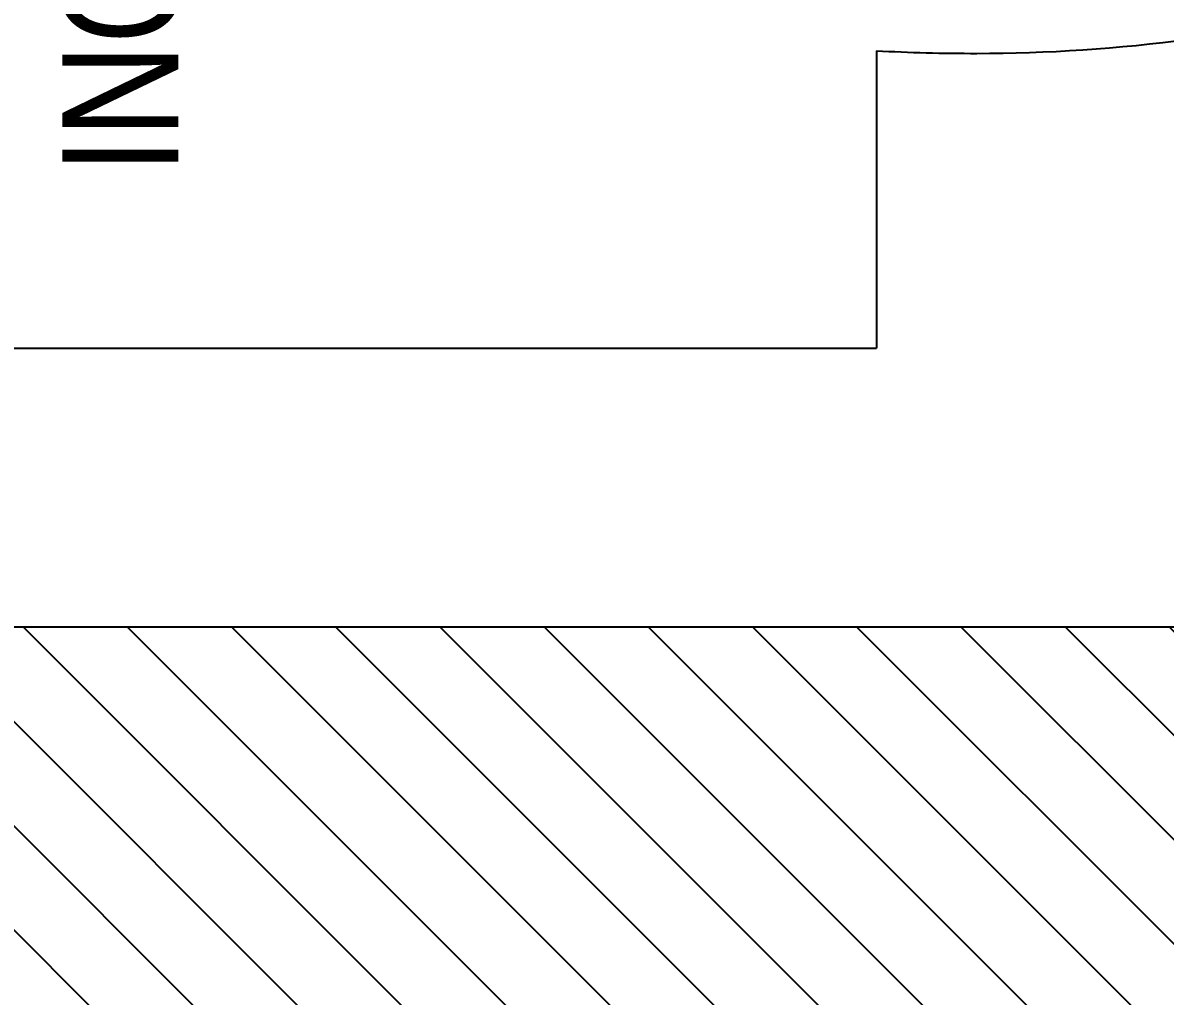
# Model space of a CAD drawing. Extents: x -30 to 1202, y 231 to 898.
# Drawn here: x 340.16 to 352.47, y 312.63 to 323.12 of the extents above; entities that cross this region are included whole.
import ezdxf

# ---------------------------------------------------------------- set-up
doc = ezdxf.new("R2010")
doc.units = 0
doc.header["$LTSCALE"] = 0.04
for name, color, linetype in [('LEYENDAS', 3, 'CONTINUOUS'), ('MUROS', 2, 'CONTINUOUS'), ('PISO', 1, 'CONTINUOUS'), ('PISOS', 1, 'CONTINUOUS'), ('PISOS1', 3, 'CONTINUOUS')]:
    doc.layers.add(name, color=color, linetype=linetype)
doc.styles.add('STYLE2', font='arial.ttf')

msp = doc.modelspace()

# ---------------------------------------------------------------- hatches: boundary and pattern name
at = {"layer": 'PISOS'}
h = msp.add_hatch(dxfattribs=at)
h.set_pattern_fill('ANSI31', color=256, scale=0.25, angle=90, style=0)
h.set_pattern_definition([(135, (489.3207, 232.5606), (-0.561266, -0.561266), [])])
h.paths.add_polyline_path([(318.741, 281.011), (318.741, 269.911), (365.221, 269.911), (365.221, 281.011)])
h.paths.add_polyline_path([(318.741, 292.111), (318.741, 281.011), (365.221, 281.011), (365.221, 292.111)])
h.paths.add_polyline_path([(312.371, 296.511), (310.571, 296.161), (310.571, 292.571), (312.371, 292.221), (319.121, 292.221), (320.921, 292.571), (320.921, 296.161), (319.121, 296.511)])
h.paths.add_polyline_path([(301.671, 316.611), (301.671, 308.261), (302.521, 308.261), (302.521, 303.161), (301.671, 303.161), (301.671, 296.611), (362.121, 296.611), (362.121, 303.161), (361.461, 303.161), (361.461, 308.261), (362.121, 308.261), (362.121, 316.611)])
h.paths.add_polyline_path([(311.721, 325.161), (309.721, 324.361), (309.721, 317.461), (311.721, 316.661), (321.721, 316.661), (323.721, 317.461), (323.721, 324.361), (321.721, 325.161)])
h.paths.add_polyline_path([(304.021, 373.361), (304.021, 368.961), (304.021, 325.211), (329.921, 325.211), (329.921, 373.361)])
h.paths.add_polyline_path([(311.521, 357.311), (311.521, 364.761), (322.421, 364.761), (322.421, 357.311)], flags=16)
h.paths.add_polyline_path([(329.971, 352.061), (329.971, 346.661), (341.071, 346.661), (341.071, 352.061)])
h.paths.add_polyline_path([(329.971, 357.461), (329.971, 352.061), (341.071, 352.061), (341.071, 357.461)])
h.paths.add_polyline_path([(329.971, 362.061), (329.971, 357.461), (341.071, 357.461), (341.071, 362.061)])
h.paths.add_polyline_path([(334.931, 346.661), (334.931, 344.261), (335.131, 344.261), (335.131, 344.152), (337.331, 344.152), (337.331, 344.261), (337.531, 344.261), (337.531, 346.661)])
h.paths.add_polyline_path([(341.121, 362.061), (341.121, 346.661), (362.121, 346.661), (362.121, 362.061)])

# ---------------------------------------------------------------- linework, layer by layer
at = {"layer": 'MUROS'}
msp.add_line((349.096, 316.611), (351.133, 316.611), dxfattribs=at)
at = {"layer": 'PISO'}
for p in [(349.357, 322.817), (337.771, 319.611)]:
    msp.add_line(p, (349.357, 319.611), dxfattribs=at)
msp.add_open_spline([(349.357, 322.817), (349.711, 322.798), (350.073, 322.788), (351.194, 322.79), (351.967, 322.836), (353.409, 323.042), (354.08, 323.189), (355.214, 323.558), (355.688, 323.754), (356.812, 324.353), (357.411, 324.803), (358.512, 325.809), (359.016, 326.366), (359.867, 327.375), (360.219, 327.815), (360.968, 328.745), (361.363, 329.238), (362.08, 329.981), (362.402, 330.259), (362.954, 330.595), (363.185, 330.691), (363.543, 330.764), (363.669, 330.776), (363.821, 330.773)], degree=3, knots=[0.037702, 0.037702, 0.037702, 0.037702, 1.065839, 1.065839, 3.197516, 3.197516, 5.098216, 5.098216, 6.537528, 6.537528, 8.70183, 8.70183, 10.866133, 10.866133, 12.442662, 12.442662, 14.155506, 14.155506, 15.528257, 15.528257, 16.560958, 16.560958, 17.123124, 17.123124, 17.123124, 17.123124], dxfattribs=at)
at = {"layer": 'PISOS1'}
msp.add_lwpolyline([(361.461, 308.261), (361.461, 303.161), (362.121, 303.161), (362.121, 296.611), (301.671, 296.611), (301.671, 303.161), (302.521, 303.161), (302.521, 308.261), (301.671, 308.261), (301.671, 316.611), (362.121, 316.611), (362.121, 308.261)], close=True, dxfattribs=at)

# ---------------------------------------------------------------- texts
at = {"layer": 'LEYENDAS', "style": 'STYLE2', "width": 0.8}
msp.add_text('INGRESO A SUBSUELO', height=1.25, rotation=90, dxfattribs=at).set_placement((341.837, 321.492))

doc.saveas('drawing.dxf')
